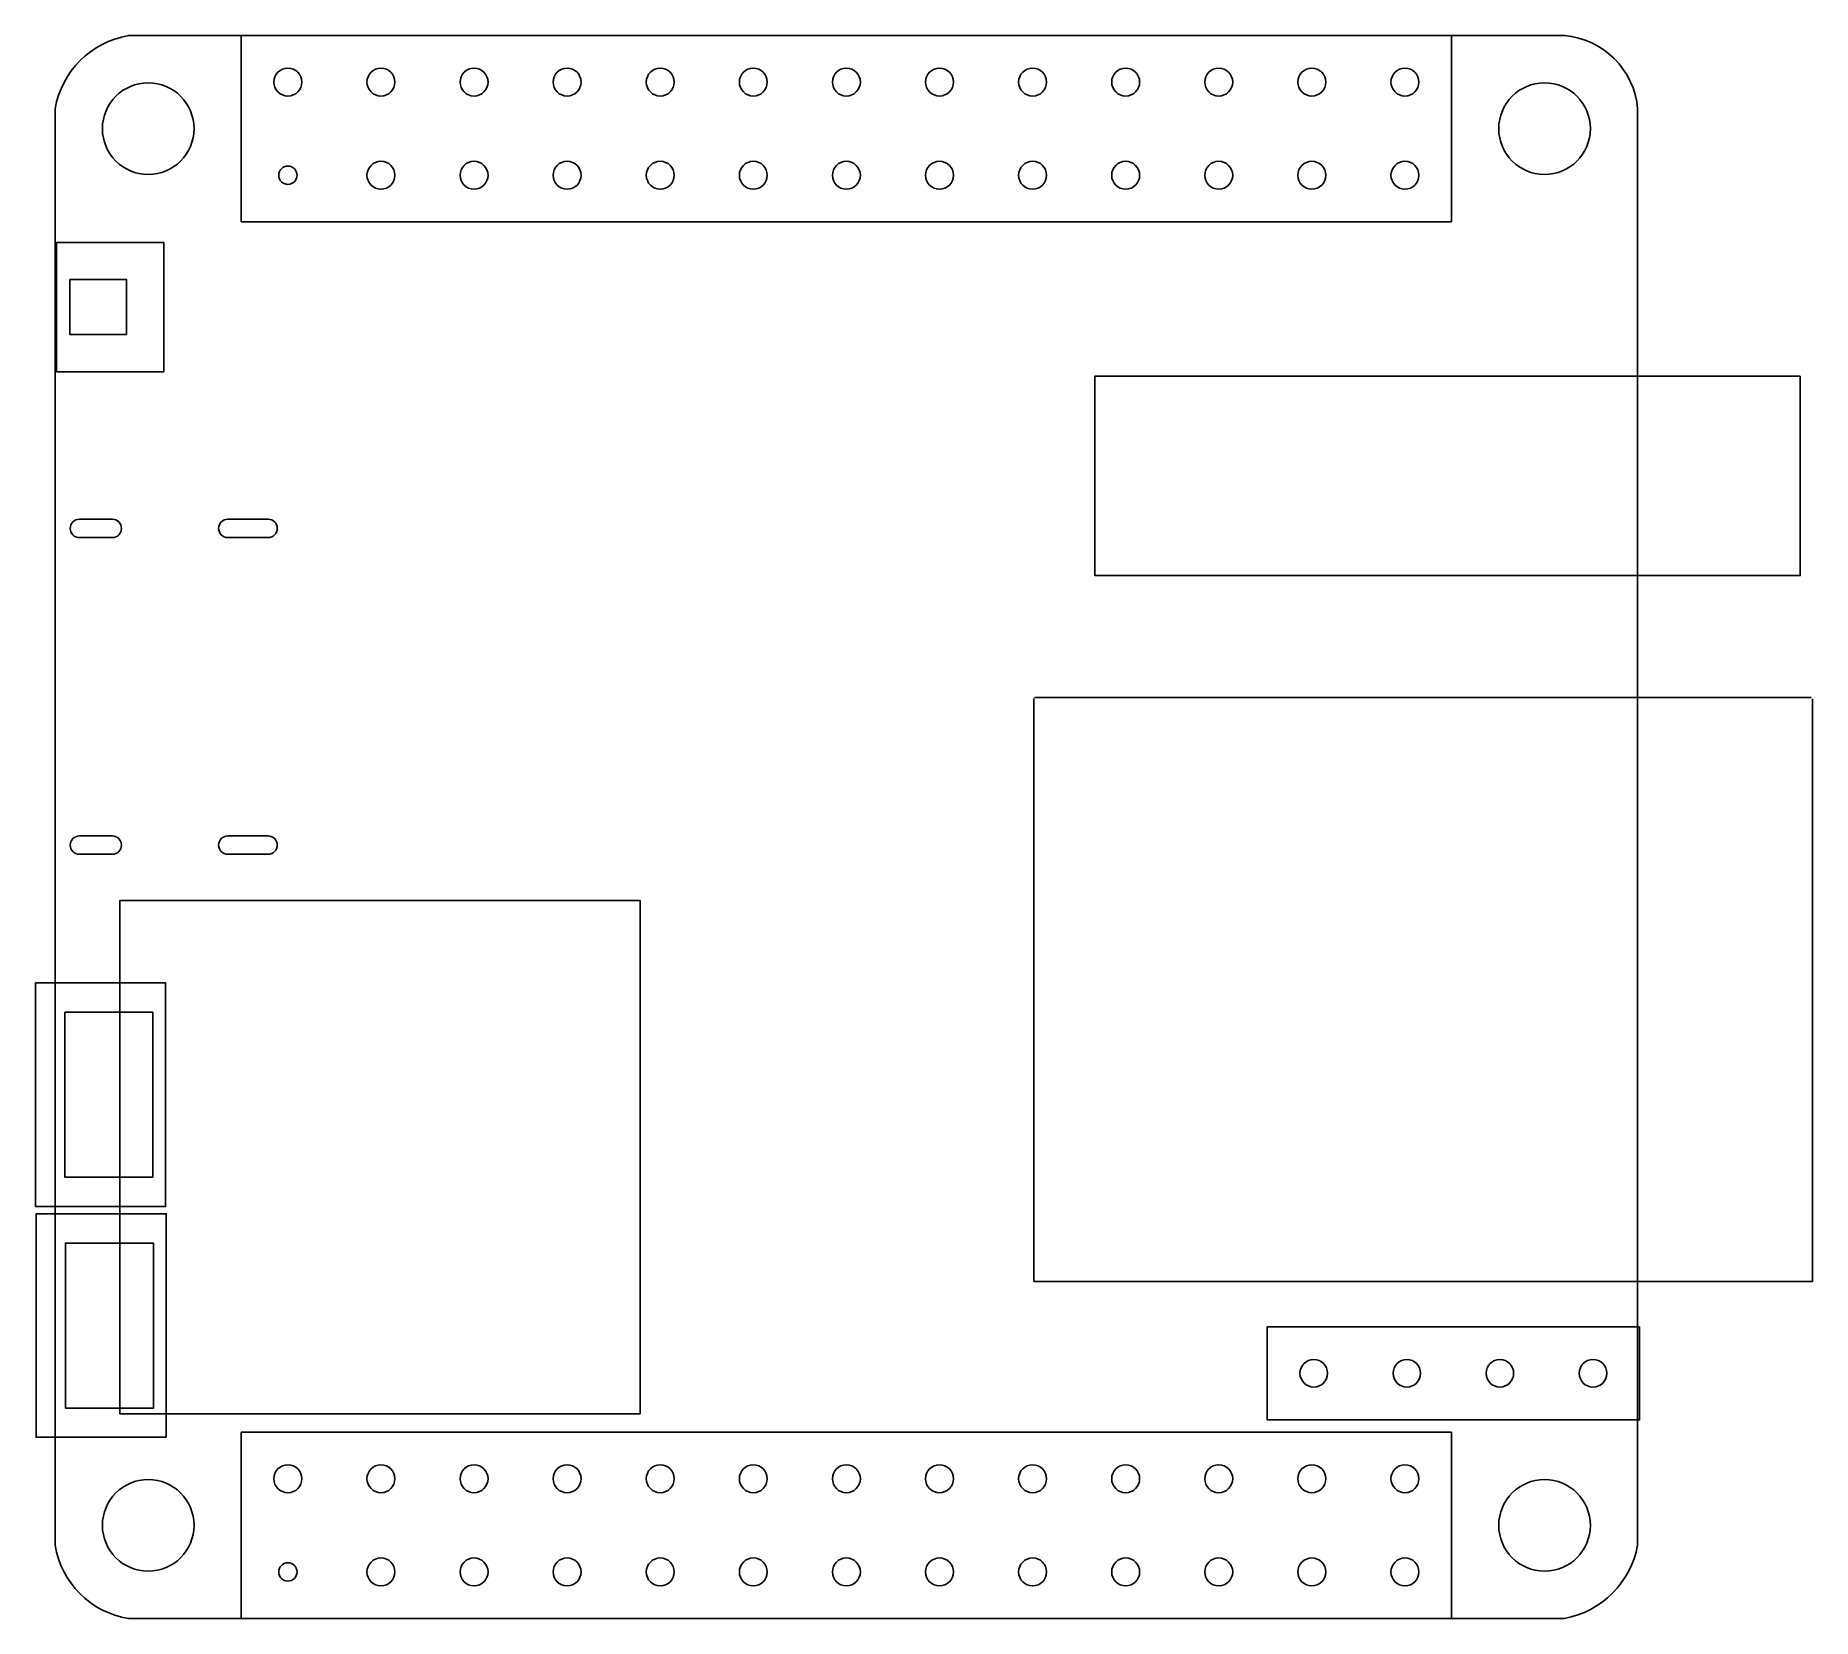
# Model space of a CAD drawing. Header units: millimetres. Extents: x 1.5 to 50, y 1.4 to 44.6.
import ezdxf

# ---------------------------------------------------------------- set-up
doc = ezdxf.new("R2010")
doc.units = ezdxf.units.MM
doc.layers.get('0').update_dxf_attribs({"linetype": 'CONTINUOUS'})

msp = doc.modelspace()

# ---------------------------------------------------------------- linework, layer by layer
for p, q in [((28.76, 26.492), (28.76, 10.587)), ((49.979, 26.517), (28.785, 26.517)), ((50.01, 10.587), (50.01, 26.486)), ((1.525, 14.683), (1.525, 16.683)), ((1.541, 8.385), (1.541, 10.385)), ((28.76, 10.587), (50.01, 10.587))]:
    msp.add_line(p, q)
for points in [[(4.06, 44.577, 0.317699), (2.06, 42.577), (2.06, 3.397, 0.323473), (4.06, 1.397), (43.24, 1.397, 0.312902), (45.24, 3.397), (45.24, 42.577, 0.365948), (43.24, 44.577)], [(8.41, 43.688, 1), (8.41, 42.926, 1)], [(8.41, 42.926, 1), (8.41, 43.688, 1)], [(10.95, 42.926, 1), (10.95, 43.688, 1)], [(10.95, 43.688, 1), (10.95, 42.926, 1)], [(13.49, 42.926, 1), (13.49, 43.688, 1)], [(13.49, 43.688, 1), (13.49, 42.926, 1)], [(16.03, 42.926, 1), (16.03, 43.688, 1)], [(16.03, 43.688, 1), (16.03, 42.926, 1)], [(18.57, 43.688, 1), (18.57, 42.926, 1)], [(18.57, 43.688, 1), (18.57, 42.926, 1)], [(21.11, 42.926, 1), (21.11, 43.688, 1)], [(21.11, 43.688, 1), (21.11, 42.926, 1)], [(23.65, 43.688, 1), (23.65, 42.926, 1)], [(23.65, 42.926, 1), (23.65, 43.688, 1)], [(26.19, 42.926, 1), (26.19, 43.688, 1)], [(26.19, 42.926, 1), (26.19, 43.688, 1)], [(28.73, 43.688, 1), (28.73, 42.926, 1)], [(28.73, 43.688, 1), (28.73, 42.926, 1)], [(31.27, 43.688, 1), (31.27, 42.926, 1)], [(31.27, 42.926, 1), (31.27, 43.688, 1)], [(33.81, 43.688, 1), (33.81, 42.926, 1)], [(33.81, 42.926, 1), (33.81, 43.688, 1)], [(36.35, 42.926, 1), (36.35, 43.688, 1)], [(36.35, 42.926, 1), (36.35, 43.688, 1)], [(38.89, 43.688, 1), (38.89, 42.926, -1)], [(38.89, 42.926, 1), (38.89, 43.688, -1)], [(4.6, 43.287, 1), (4.6, 40.787, -1)], [(4.6, 43.287, 1), (4.6, 40.787, 1)], [(4.6, 40.787, 1), (4.6, 43.287, -1)], [(42.7, 43.287, 1), (42.7, 40.787, 1)], [(42.7, 43.287, 1), (42.7, 40.787, -1)], [(42.7, 40.787, 1), (42.7, 43.287, -1)], [(8.66, 40.767, 1), (8.16, 40.767, 1)], [(8.66, 40.767, 1), (8.16, 40.767, -1)], [(8.66, 40.767, 1), (8.16, 40.767, -1)], [(8.66, 40.767, 1), (8.16, 40.767, 1)], [(8.16, 40.767, 1), (8.66, 40.767, -1)], [(8.16, 40.767, 1), (8.66, 40.767, -1)], [(10.95, 41.148, 1), (10.95, 40.386, -1)], [(10.95, 40.386, 1), (10.95, 41.148, -1)], [(13.49, 40.386, 1), (13.49, 41.148, 1)], [(13.49, 41.148, 1), (13.49, 40.386, 1)], [(16.03, 40.386, 1), (16.03, 41.148, 1)], [(16.03, 40.386, 1), (16.03, 41.148, 1)], [(18.57, 41.148, 1), (18.57, 40.386, -1)], [(18.57, 40.386, 1), (18.57, 41.148, -1)], [(21.11, 41.148, 1), (21.11, 40.386, -1)], [(21.11, 40.386, 1), (21.11, 41.148, -1)], [(23.65, 41.148, 1), (23.65, 40.386, 1)], [(23.65, 41.148, 1), (23.65, 40.386, 1)], [(26.19, 40.386, 1), (26.19, 41.148, 1)], [(26.19, 41.148, 1), (26.19, 40.386, 1)], [(28.73, 41.148, 1), (28.73, 40.386, 1)], [(28.73, 41.148, 1), (28.73, 40.386, 1)], [(31.27, 41.148, 1), (31.27, 40.386, 1)], [(31.27, 41.148, 1), (31.27, 40.386, 1)], [(33.81, 41.148, 1), (33.81, 40.386, -1)], [(33.81, 40.386, 1), (33.81, 41.148, -1)], [(36.35, 41.148, 1), (36.35, 40.386, 1)], [(36.35, 40.386, 1), (36.35, 41.148, 1)], [(38.89, 40.386, 1), (38.89, 41.148, 1)], [(38.89, 41.148, 1), (38.89, 40.386, 1)], [(3.621, 30.882, 1), (3.621, 31.382), (2.721, 31.382, 1), (2.721, 30.882)], [(6.771, 31.382, 1), (6.771, 30.882), (7.871, 30.882, 1), (7.871, 31.382)], [(2.721, 22.242), (3.621, 22.242, 1), (3.621, 22.742), (2.721, 22.742, 1)], [(7.871, 22.742), (6.771, 22.742, 1), (6.771, 22.242), (7.871, 22.242, 1)], [(36.402, 8.46, 1), (36.402, 7.71, 1)], [(38.942, 8.46, 1), (38.942, 7.71, -1)], [(38.942, 8.46, 1), (38.942, 7.71, 1)], [(38.942, 7.71, 1), (38.942, 8.46, -1)], [(41.482, 8.46, 1), (41.482, 7.71, -1)], [(41.482, 7.71, 1), (41.482, 8.46, 1)], [(41.482, 7.71, 1), (41.482, 8.46, -1)], [(44.022, 8.46, 1), (44.022, 7.71, 1)], [(44.022, 8.46, 1), (44.022, 7.71, 1)], [(44.022, 7.71, 1), (44.022, 8.46, 1)], [(8.41, 5.588, 1), (8.41, 4.826, 1)], [(8.41, 5.588, 1), (8.41, 4.826, 1)], [(10.95, 4.826, 1), (10.95, 5.588, 1)], [(10.95, 5.588, 1), (10.95, 4.826, 1)], [(13.49, 5.588, 1), (13.49, 4.826, 1)], [(13.49, 5.588, 1), (13.49, 4.826, 1)], [(16.03, 5.588, 1), (16.03, 4.826, 1)], [(16.03, 5.588, 1), (16.03, 4.826, 1)], [(18.57, 5.588, 1), (18.57, 4.826, 1)], [(18.57, 4.826, 1), (18.57, 5.588, 1)], [(21.11, 4.826, 1), (21.11, 5.588, 1)], [(21.11, 5.588, 1), (21.11, 4.826, 1)], [(23.65, 5.588, 1), (23.65, 4.826, -1)], [(23.65, 4.826, 1), (23.65, 5.588, -1)], [(26.19, 5.588, 1), (26.19, 4.826, 1)], [(26.19, 5.588, 1), (26.19, 4.826, 1)], [(28.73, 5.588, 1), (28.73, 4.826, 1)], [(28.73, 4.826, 1), (28.73, 5.588, 1)], [(31.27, 5.588, 1), (31.27, 4.826, 1)], [(31.27, 5.588, 1), (31.27, 4.826, 1)], [(33.81, 5.588, 1), (33.81, 4.826, -1)], [(33.81, 4.826, 1), (33.81, 5.588, -1)], [(36.35, 4.826, 1), (36.35, 5.588, 1)], [(36.35, 5.588, 1), (36.35, 4.826, 1)], [(38.89, 5.588, 1), (38.89, 4.826, 1)], [(38.89, 5.588, 1), (38.89, 4.826, 1)], [(4.6, 5.187, 1), (4.6, 2.687, 1)], [(4.6, 5.187, 1), (4.6, 2.687, 1)], [(4.6, 2.687, 1), (4.6, 5.187, 1)], [(42.7, 2.687, 1), (42.7, 5.187, 1)], [(42.7, 5.187, 1), (42.7, 2.687, -1)], [(42.7, 2.687, 1), (42.7, 5.187, -1)], [(8.16, 2.667, 1), (8.66, 2.667, 1)], [(8.66, 2.667, 1), (8.16, 2.667, 1)], [(8.66, 2.667, 1), (8.16, 2.667, -1)], [(8.66, 2.667, 1), (8.16, 2.667, 1)], [(8.66, 2.667, 1), (8.16, 2.667, 1)], [(10.95, 3.048, 1), (10.95, 2.286, 1)], [(10.95, 3.048, 1), (10.95, 2.286, 1)], [(13.49, 2.286, 1), (13.49, 3.048, 1)], [(13.49, 2.286, 1), (13.49, 3.048, 1)], [(16.03, 3.048, 1), (16.03, 2.286, 1)], [(16.03, 3.048, 1), (16.03, 2.286, 1)], [(18.57, 3.048, 1), (18.57, 2.286, 1)], [(18.57, 2.286, 1), (18.57, 3.048, 1)], [(21.11, 3.048, 1), (21.11, 2.286, -1)], [(21.11, 2.286, 1), (21.11, 3.048, -1)], [(23.65, 3.048, 1), (23.65, 2.286, 1)], [(23.65, 2.286, 1), (23.65, 3.048, 1)], [(26.19, 3.048, 1), (26.19, 2.286, -1)], [(26.19, 2.286, 1), (26.19, 3.048, -1)], [(28.73, 3.048, 1), (28.73, 2.286, -1)], [(28.73, 2.286, 1), (28.73, 3.048, -1)], [(31.27, 2.286, 1), (31.27, 3.048, 1)], [(31.27, 2.286, 1), (31.27, 3.048, 1)], [(33.81, 3.048, 1), (33.81, 2.286, 1)], [(33.81, 3.048, 1), (33.81, 2.286, 1)], [(36.35, 2.286, 1), (36.35, 3.048, 1)], [(36.35, 2.286, 1), (36.35, 3.048, 1)], [(38.89, 3.048, 1), (38.89, 2.286, -1)], [(38.89, 2.286, 1), (38.89, 3.048, -1)], [(8.16, 2.667, 1), (8.66, 2.667, -1)]]:
    msp.add_lwpolyline(points, format="xyb", close=True)
for points in [[(7.14, 39.497), (7.14, 44.577), (40.16, 44.577), (40.16, 39.497)], [(5.026, 38.928), (5.026, 35.408), (2.096, 35.408), (2.096, 38.928), (5.026, 38.928), (5.026, 35.408), (2.096, 35.408), (2.096, 38.928)], [(4.011, 36.418), (2.461, 36.418), (2.461, 37.918), (4.011, 37.918)], [(49.679, 35.287), (49.679, 29.847), (30.429, 29.847), (30.429, 35.287)], [(18.021, 20.979), (3.821, 20.979), (3.821, 6.979), (18.021, 6.979)], [(1.525, 12.636), (1.525, 18.736), (5.075, 18.736), (5.075, 12.636)], [(4.725, 17.933), (4.725, 13.433), (2.325, 13.433), (2.325, 17.933)], [(5.091, 6.338), (1.541, 6.338), (1.541, 12.438), (5.091, 12.438)], [(4.741, 11.635), (4.741, 7.135), (2.341, 7.135), (2.341, 11.635)], [(45.292, 9.355), (35.132, 9.355), (35.132, 6.815), (45.292, 6.815)], [(7.14, 1.397), (7.14, 6.477), (40.16, 6.477), (40.16, 1.397)]]:
    msp.add_lwpolyline(points, close=True)

doc.saveas('drawing.dxf')
